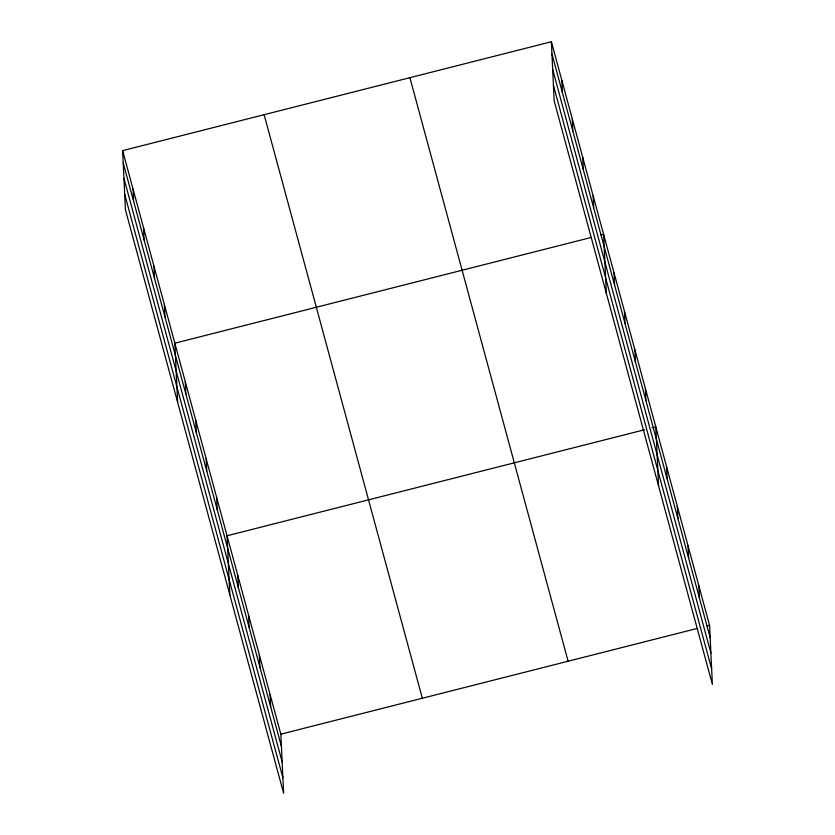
<?xml version="1.0" encoding="UTF-8"?>
<svg xmlns="http://www.w3.org/2000/svg" width="835" height="835" viewBox="0 0 835 835"><rect width="100%" height="100%" fill="white"/><g stroke="black" fill="none" stroke-linecap="round" stroke-linejoin="round"><path stroke-width="1.25" d="M122.63 150.624L280.842 734.174L283.618 793.25L125.417 209.689L122.63 150.624L551.382 41.75L709.583 625.311L712.37 684.376L554.158 100.826L551.382 41.75M591.17 237.474L174.839 343.195L177.625 402.272M601.106 234.959L603.59 234.322L606.367 293.398M644.62 429.733L227.047 535.767L229.834 594.844M652.072 427.844L655.799 426.894L658.575 485.97M280.842 734.174L697.173 628.452M707.099 625.937L709.583 625.311M551.956 54.045L710.167 637.606M552.686 69.482L710.888 653.043M553.438 85.389L711.639 668.939M409.891 77.676L568.103 661.236M264.121 114.698L422.322 698.248M123.215 162.919L281.416 746.469M123.935 178.356L282.147 761.906M124.686 194.263L282.898 777.813M698.822 585.627L699.406 597.923M688.071 545.944L688.645 558.239M677.31 506.26L677.895 518.556M666.549 466.577L667.134 478.873M645.351 388.379L645.935 400.675M634.913 349.865L635.487 362.16M624.465 311.351L625.05 323.646M614.028 272.836L614.602 285.132M593.142 195.807L593.727 208.103M582.705 157.293L583.279 169.588M572.257 118.779L572.841 131.074M561.819 80.264L562.404 92.56M270.081 694.49L270.655 706.796M259.32 654.817L259.904 667.113M248.559 615.134L249.143 627.429M237.808 575.451L238.382 587.746M216.609 497.253L217.184 509.548M206.161 458.739L206.746 471.034M195.724 420.224L196.298 432.52M185.276 381.71L185.861 394.005M164.401 304.681L164.975 316.976M153.953 266.167L154.538 278.462M143.516 227.652L144.09 239.948M133.068 189.138L133.652 201.433"/></g></svg>
